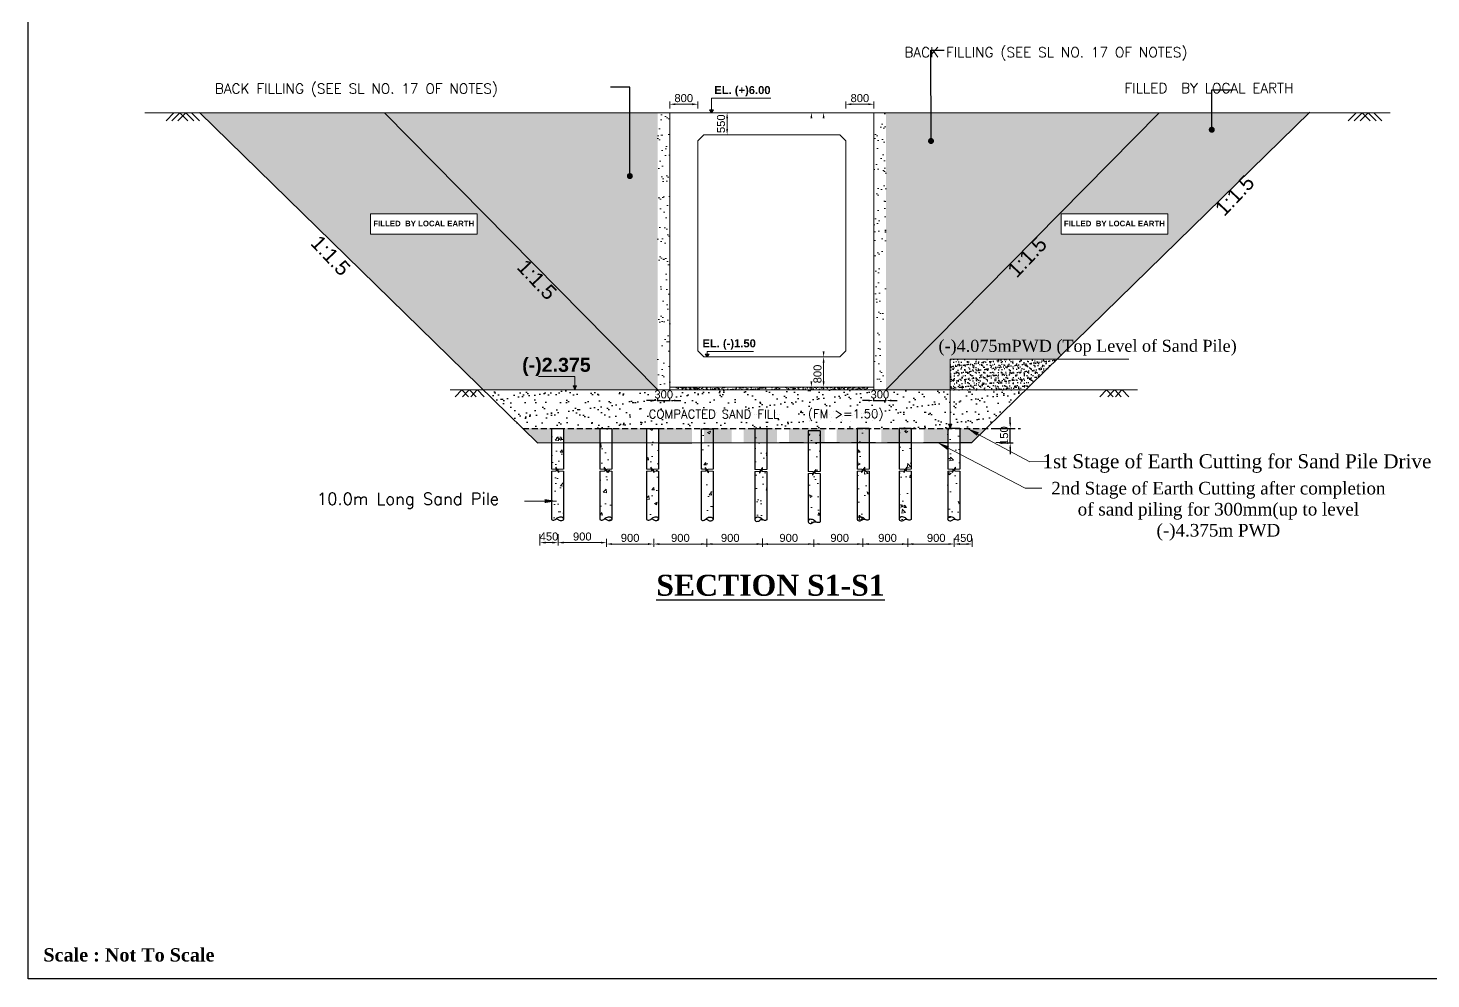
# Model space of a CAD drawing. Extents: x -426260 to 2055400, y -4304674 to -305611.
# Drawn here: x 921870 to 956921, y -1931302 to -1907556 of the extents above; entities that cross this region are included whole.
import ezdxf

# ---------------------------------------------------------------- set-up
doc = ezdxf.new("R2010")
doc.units = 0
doc.header["$LTSCALE"] = 300
doc.header["$MEASUREMENT"] = 0
doc.header["$PDMODE"] = 3
doc.linetypes.add('DASHED', pattern=[0.75, 0.5, -0.25])
doc.layers.get('0').update_dxf_attribs({"linetype": 'CONTINUOUS'})
doc.layers.get('DEFPOINTS').update_dxf_attribs({"linetype": 'CONTINUOUS'})
doc.layers.add('Dim', color=7, linetype='CONTINUOUS', lineweight=9)
doc.layers.add('HATCH', color=252, linetype='CONTINUOUS', lineweight=5)
for name, color, linetype in [('LINE', 7, 'CONTINUOUS'), ('P1', 7, 'CONTINUOUS'), ('TEXT', 10, 'CONTINUOUS'), ('TXT', 7, 'CONTINUOUS')]:
    doc.layers.add(name, color=color, linetype=linetype)
doc.styles.add('Arial', font='arial.ttf')
doc.styles.add('BIG', font='ROMANT.SHX')
doc.styles.add('dimText', font='ARIALN.TTF')
doc.dimstyles.new('dim_230', dxfattribs={"dimtxt": 460, "dimasz": 460, "dimexe": 230, "dimexo": 100, "dimgap": 100, "dimtad": 1, "dimdec": 0, "dimzin": 0, "dimdsep": 46, "dimtxsty": 'dimText', "dimcen": 0.09, "dimclrd": 256, "dimclre": 256, "dimclrt": 7, "dimadec": 0, "dimazin": 0, "dimtfac": 1, "dimtdec": 0, "dimtofl": 0, "dimtmove": 0, "dimatfit": 3, "dimfxl": 1, "dimtolj": 1, "dimtzin": 0, "dimlwd": -1, "dimlwe": -1, "dimarcsym": 0})
doc.dimstyles.new('dim_70', dxfattribs={"dimtxt": 140, "dimasz": 140, "dimexe": 70, "dimexo": 40, "dimgap": 50, "dimtad": 1, "dimdec": 0, "dimzin": 0, "dimdsep": 46, "dimtxsty": 'Arial', "dimcen": 0.09, "dimclrd": 5, "dimclre": 5, "dimclrt": 7, "dimadec": 0, "dimazin": 0, "dimtfac": 1, "dimtdec": 0, "dimtmove": 0, "dimatfit": 3, "dimfxl": 1, "dimtolj": 1, "dimtzin": 0, "dimarcsym": 0})
pattern_1 = [(37.5, (-36709.93, -418593.5), (-12.59867, 385.364754), [0, -304, 0, -340, 0, -325]), (7.5, (-36709.93, -418593.5), (353.95534, 564.42921), [0, -164, 0, -274, 0, -105]), (327.5, (-36955.93, -418593.5), (622.82837, 1.13181), [0, -100, 0, -360, 0, -470]), (317.5, (-36955.93, -418593.5), (601.22532, 175.53511), [0, -50, 0, -236, 0, -270])]
pattern_2 = [(37.5, (-2095273.2, -1305979.43), (-12.598672, 385.364754), [0, -304, 0, -340, 0, -325]), (7.5, (-2095273.2, -1305979.43), (353.95534, 564.42921), [0, -164, 0, -274, 0, -105]), (327.5, (-2095519.2, -1305979.43), (622.828372, 1.13181), [0, -100, 0, -360, 0, -470]), (317.5, (-2095519.2, -1305979.43), (601.22532, 175.53511), [0, -50, 0, -236, 0, -270])]

# ---------------------------------------------------------------- blocks, each defined once
blk = doc.blocks.new('RT')
at = {"layer": 'Dim', "ltscale": 50}
h = blk.add_hatch(dxfattribs=at)
h.set_pattern_fill('AR-CONC', color=8, scale=100, style=0)
h.set_pattern_definition([(50, (-3013919.5, 641592.65), (717.26018, -62.75213), [75, -825]), (355, (-3013919.5, 641592.65), (-138.75133, 752.19213), [60, -660]), (100.4514, (-3013859.75, 641587.4), (578.50938, 689.43954), [63.74019, -701.14211]), (46.1842, (-3013919.5, 641792.65), (1067.24105, -165.51901), [112.5, -1237.5]), (96.6356, (-3013830.6, 641778.9), (934.6627, 974.11787), [95.6103, -1051.713]), (351.1842, (-3013919.5, 641792.7), (934.66195, 974.1186), [90, -990]), (21, (-3013819.5, 641742.65), (596.90705, -402.61889), [75, -825]), (326, (-3013819.5, 641742.65), (243.31533, 725.15005), [60, -660]), (71.4514, (-3013769.8, 641709.1), (840.22263, 322.5305), [63.74019, -701.14211]), (37.5, (-3013919.52, 641592.65), (12.159855, 332.893854), [0, -652, 0, -670, 0, -662.5]), (7.5, (-3013919.52, 641592.65), (263.069537, 394.41171), [0, -382, 0, -637, 0, -252.5]), (327.5, (-3014142.52, 641592.65), (533.822436, -22.554872), [0, -250, 0, -780, 0, -1035]), (317.5, (-3014242.52, 641592.65), (583.18617, 100.10498), [0, -325, 0, -518, 0, -735])])
h.paths.add_polyline_path([(150, -2269), (138, -2291), (119, -2305), (97, -2311), (74, -2310), (52, -2302), (33, -2290), (15, -2276), (-6, -2267), (-29, -2266), (-52, -2273), (-64, -2281), (-86, -2289), (-109, -2290), (-130, -2283), (-150, -2271), (-150, 0), (150, 0)])
for points in [[(-150, -1014), (-44, -1014), (-44, -966), (22, -1055), (22, -1014), (150, -1014)], [(-150, -1063), (-29, -1063), (-29, -1015), (38, -1103), (38, -1063), (150, -1063)]]:
    blk.add_lwpolyline(points, dxfattribs=at)
at = {"layer": 'P1', "ltscale": 50}
for points in [[(-150, 0), (-150, -1014)], [(-150, 0), (150, 0)], [(150, 0), (150, -1014)], [(-150, -1063), (-150, -2271)], [(150, -1063), (150, -2253)]]:
    blk.add_lwpolyline(points, dxfattribs=at)
blk.add_spline([(-150, -2271), (-115, -2289), (-72, -2284), (-23, -2252), (15, -2223), (67, -2207), (106, -2210), (132, -2224), (144, -2239), (150, -2253), (150, -2266), (123, -2303), (73, -2309), (38, -2293), (10, -2273), (-18, -2265), (-51, -2273)], degree=3, dxfattribs=at)
blk = doc.blocks.new('PILE.5')
at = {"layer": 'HATCH', "color": 5}
blk.add_blockref('RT', (0, 0), dxfattribs=at)
blk = doc.blocks.new('*D1460')
at = {"layer": 'DEFPOINTS', "color": 0, "ltscale": 50, "transparency": 16777216}
for p in [(946038, -1917554), (946409, -1917554), (946100, -1917913)]:
    blk.add_point(p, dxfattribs=at)
at = {"layer": 'HATCH', "color": 5, "lineweight": -2, "ltscale": 50, "transparency": 16777216}
for p, q in [((946409, -1917414), (946409, -1917274)), ((946078, -1917554), (946479, -1917554)), ((946409, -1917913), (946409, -1917554)), ((946140, -1917913), (946479, -1917913)), ((946409, -1918053), (946409, -1918193))]:
    blk.add_line(p, q, dxfattribs=at)
at = {"layer": 'HATCH', "color": 5, "ltscale": 50, "transparency": 16777216}
for points in [[(946386, -1917414), (946432, -1917414), (946409, -1917554)], [(946386, -1918053), (946432, -1918053), (946409, -1917913)]]:
    blk.add_solid(points, dxfattribs=at)
at = {"layer": 'HATCH', "color": 7, "ltscale": 50, "transparency": 16777216, "insert": (946257, -1917734), "char_height": 200, "attachment_point": 5, "rotation": 90, "style": 'Arial'}
blk.add_mtext('\\A1;150', dxfattribs=at)
blk = doc.blocks.new('*D1461')
at = {"layer": 'DEFPOINTS', "color": 0, "ltscale": 50, "transparency": 16777216}
for p in [(937602, -1916909), (937902, -1916857), (937902, -1916909)]:
    blk.add_point(p, dxfattribs=at)
at = {"layer": 'HATCH', "color": 5, "lineweight": -2, "ltscale": 50, "transparency": 16777216}
for p, q in [((937462, -1916857), (937322, -1916857)), ((937602, -1916869), (937602, -1916787)), ((937602, -1916857), (937902, -1916857)), ((937902, -1916869), (937902, -1916787)), ((938042, -1916857), (938182, -1916857))]:
    blk.add_line(p, q, dxfattribs=at)
at = {"layer": 'HATCH', "color": 5, "ltscale": 50, "transparency": 16777216}
for points in [[(937462, -1916834), (937462, -1916880), (937602, -1916857)], [(938042, -1916834), (938042, -1916880), (937902, -1916857)]]:
    blk.add_solid(points, dxfattribs=at)
at = {"layer": 'HATCH', "color": 7, "ltscale": 50, "transparency": 16777216, "insert": (937752, -1916705), "char_height": 200, "attachment_point": 5, "style": 'Arial'}
blk.add_mtext('\\A1;300', dxfattribs=at)
blk = doc.blocks.new('*D1462')
at = {"layer": 'DEFPOINTS', "color": 0, "ltscale": 50, "transparency": 16777216}
for p in [(943002, -1916909), (943302, -1916857), (943302, -1916909)]:
    blk.add_point(p, dxfattribs=at)
at = {"layer": 'HATCH', "color": 5, "lineweight": -2, "ltscale": 50, "transparency": 16777216}
for p, q in [((942862, -1916857), (942722, -1916857)), ((943002, -1916869), (943002, -1916787)), ((943002, -1916857), (943302, -1916857)), ((943302, -1916869), (943302, -1916787)), ((943442, -1916857), (943582, -1916857))]:
    blk.add_line(p, q, dxfattribs=at)
at = {"layer": 'HATCH', "color": 5, "ltscale": 50, "transparency": 16777216}
for points in [[(942862, -1916834), (942862, -1916880), (943002, -1916857)], [(943442, -1916834), (943442, -1916880), (943302, -1916857)]]:
    blk.add_solid(points, dxfattribs=at)
at = {"layer": 'HATCH', "color": 7, "ltscale": 50, "transparency": 16777216, "insert": (943152, -1916705), "char_height": 200, "attachment_point": 5, "style": 'Arial'}
blk.add_mtext('\\A1;300', dxfattribs=at)

msp = doc.modelspace()

# ---------------------------------------------------------------- hatches: boundary and pattern name
at = {"layer": 'Dim', "ltscale": 500}
h = msp.add_hatch(color=15, dxfattribs=at)
h.dxf.hatch_style = 1
h.paths.add_polyline_path([(938946.4, -1909595.8), (938896.7, -1909595.8), (938946.4, -1909669.7)])
h.paths.add_polyline_path([(938996.1, -1909595.8), (938946.4, -1909595.8), (938946.4, -1909669.7)])
h = msp.add_hatch(color=15, dxfattribs=at)
h.dxf.hatch_style = 1
h.paths.add_polyline_path([(938838.1, -1915695.8), (938788.4, -1915695.8), (938838.1, -1915769.7)])
h.paths.add_polyline_path([(938887.8, -1915695.8), (938838.1, -1915695.8), (938838.1, -1915769.7)])
h = msp.add_hatch(color=8, dxfattribs=at)
h.dxf.hatch_style = 1
h.paths.add_polyline_path([(935489.2, -1916490.5), (935532.6, -1916490.5), (935576, -1916490.5), (935532.6, -1916594.2)])
h = msp.add_hatch(color=8, dxfattribs=at)
h.dxf.hatch_style = 1
h.paths.add_polyline_path([(944950.6, -1917450.6), (944907.1, -1917450.6), (944863.7, -1917450.6), (944907.1, -1917554.2)])
at = {"layer": 'HATCH', "ltscale": 50}
h = msp.add_hatch(dxfattribs=at)
h.set_pattern_fill('AR-SAND', color=4, scale=200, style=0)
h.set_pattern_definition(pattern_2)
h.paths.add_polyline_path([(937601.9, -1909469.7), (937601.9, -1916594.2), (937901.9, -1916594.2), (937901.9, -1909469.7)])
h.paths.add_polyline_path([(943302.1, -1909669.7), (943002.1, -1909669.7), (943002.1, -1909969.7), (943002.1, -1915769.7), (943002.1, -1916519.7), (943002.1, -1916594.2), (943302.1, -1916594.2)])
at = {"layer": 'LINE', "ltscale": 50}
h = msp.add_hatch(dxfattribs=at)
h.set_pattern_fill('AR-SAND', color=8, scale=70, style=0)
h.set_pattern_definition([(37.5, (-35384.86, -425214.16), (-4.409535, 134.877664), [0, -106.4, 0, -119, 0, -113.75]), (7.5, (-35384.86, -425214.16), (123.88437, 197.550225), [0, -57.4, 0, -95.9, 0, -36.75]), (327.5, (-35470.96, -425214.16), (217.98993, 0.396134), [0, -35, 0, -126, 0, -164.5]), (317.5, (-35470.96, -425214.16), (210.428862, 61.43729), [0, -17.5, 0, -82.6, 0, -94.5])])
h.paths.add_polyline_path([(933251.3, -1916594.2), (935532.6, -1916594.2), (935489.2, -1916490.5), (935532.6, -1916490.5), (935576, -1916490.5), (935532.6, -1916594.2), (937601.9, -1916594.2), (930777.4, -1909669.7), (926158.9, -1909669.7)])
h.paths.add_polyline_path([(930428.5, -1912701.8), (930428.5, -1912196.4), (933089.9, -1912196.4), (933089.9, -1912701.8)], flags=16)
h.paths.add_polyline_path([(933927.5, -1913542), (934545.9, -1914197.7), (934950, -1913816.6), (934331.6, -1913160.9)], flags=24)
h.paths.add_polyline_path([(934148, -1915888.9), (935994.7, -1915888.9), (935994.7, -1916522.7), (934148, -1916522.7)], flags=24)
h = msp.add_hatch(dxfattribs=at)
h.set_pattern_fill('AR-SAND', color=4, scale=200, style=0)
h.set_pattern_definition(pattern_2)
h.paths.add_polyline_path([(950126.6, -1909669.7), (943302.1, -1909669.7), (943302.1, -1916594.2)])
h.paths.add_polyline_path([(937601.9, -1909669.7), (930777.4, -1909669.7), (937601.9, -1916594.2)])
h = msp.add_hatch(dxfattribs=at)
h.set_pattern_fill('AR-SAND', color=8, scale=70, style=0)
h.set_pattern_definition([(37.5, (-35384.86, -425214.16), (-4.409535, 134.877664), [0, -106.4, 0, -119, 0, -113.75]), (7.5, (-35384.86, -425214.16), (123.88437, 197.550225), [0, -57.4, 0, -95.9, 0, -36.75]), (327.5, (-35470.96, -425214.16), (217.98993, 0.396134), [0, -35, 0, -126, 0, -164.5]), (317.5, (-35470.96, -425214.16), (210.428862, 61.43729), [0, -17.5, 0, -82.6, 0, -94.5])])
h.paths.add_polyline_path([(943302.1, -1916594.2), (944907.1, -1916594.2), (944907.1, -1915826.8), (947576.9, -1915826.8), (953883.3, -1909669.7), (950126.6, -1909669.7)])
h.paths.add_polyline_path([(950346, -1912196.4), (950346, -1912701.8), (947684.6, -1912701.8), (947684.6, -1912196.4)], flags=16)
h.paths.add_polyline_path([(946575.4, -1913946.1), (947193.9, -1913290.4), (946789.8, -1912909.3), (946171.4, -1913565)], flags=24)
h.paths.add_polyline_path([(947897.7, -1912319.4), (950459, -1912319.4), (950459, -1912534.1), (947897.7, -1912534.1)], flags=24)
h.paths.add_polyline_path([(944755.1, -1915521.9), (951930.2, -1915521.9), (951930.2, -1916074.2), (944755.1, -1916074.2)], flags=24)
h = msp.add_hatch(dxfattribs=at)
h.set_pattern_fill('AR-SAND', color=8, scale=70, style=0)
h.set_pattern_definition([(37.5, (-35384.86, -421156.2), (-4.409535, 134.877664), [0, -106.4, 0, -119, 0, -113.75]), (7.5, (-35384.86, -421156.2), (123.88437, 197.550225), [0, -57.4, 0, -95.9, 0, -36.75]), (327.5, (-35470.96, -421156.2), (217.98993, 0.396134), [0, -35, 0, -126, 0, -164.5]), (317.5, (-35470.96, -421156.2), (210.428862, 61.43729), [0, -17.5, 0, -82.6, 0, -94.5])])
h.paths.add_polyline_path([(946681.7, -1916594.2), (946790.9, -1916594.2), (947576.9, -1915826.8), (944907.1, -1915826.8), (944907.1, -1916594.2)])
h = msp.add_hatch(dxfattribs=at)
h.set_pattern_fill('AR-SAND', color=4, scale=200, style=0)
h.set_pattern_definition(pattern_1)
h.paths.add_polyline_path([(944907.1, -1917554.2), (944863.7, -1917450.6), (944907.1, -1917450.6), (944907.1, -1916594.2), (933251.3, -1916594.2), (934234.5, -1917554.1)])
h.paths.add_polyline_path([(937481.4, -1916552.5), (938022.4, -1916552.5), (938022.4, -1916856.9), (937481.4, -1916856.9)], flags=9)
h.paths.add_polyline_path([(942881.5, -1916552.5), (943422.6, -1916552.5), (943422.6, -1916856.9), (942881.5, -1916856.9)], flags=9)
h.paths.add_polyline_path([(941370.5, -1917446.6), (943661.7, -1917446.6), (943661.7, -1916957.8), (941370.5, -1916957.8)], flags=24)
h.paths.add_polyline_path([(937354.2, -1917355.5), (941401.9, -1917355.5), (941401.9, -1917034.8), (937354.2, -1917034.8)], flags=24)
at = {"layer": 'LINE', "lineweight": 15}
h = msp.add_hatch(dxfattribs=at)
h.set_pattern_fill('AR-CONC', color=1, scale=20, style=0)
h.set_pattern_definition([(50, (661386.55, -1951455.93), (143.452037, -12.550427), [15, -165]), (355, (661386.55, -1951455.93), (-27.75027, 150.43843), [12, -132]), (100.451444, (661398.51, -1951456.97), (115.70177, 137.888), [12.74804, -140.22842]), (46.1842, (661386.55, -1951415.93), (213.44827, -33.10386), [22.5, -247.5]), (96.635635, (661404.34, -1951418.69), (186.93239, 194.82372), [19.12207, -210.34275]), (351.18416, (661386.55, -1951415.93), (186.93239, 194.82372), [18, -198]), (21, (661406.55, -1951425.93), (119.38141, -80.52378), [15, -165]), (326, (661406.55, -1951425.93), (48.66307, 145.03001), [12, -132]), (71.451445, (661416.5, -1951432.64), (168.044475, 64.50623), [12.74804, -140.22842]), (37.5, (661386.555, -1951455.93), (2.431971, 66.578771), [0, -130.4, 0, -134, 0, -132.5]), (7.5, (661386.555, -1951455.93), (52.613907, 78.882342), [0, -76.4, 0, -127.4, 0, -50.5]), (327.5, (661341.955, -1951455.93), (106.764487, -4.510974), [0, -50, 0, -156, 0, -207]), (317.5, (661321.95, -1951455.93), (116.637234, 20.020996), [0, -65, 0, -103.6, 0, -147])])
h.paths.add_polyline_path([(938051.9, -1916519.7), (938051.9, -1916594.2), (939351.3, -1916594.2), (939351.6, -1916594.2), (940652, -1916594.2), (940652, -1916519.7)])
h = msp.add_hatch(dxfattribs=at)
h.set_pattern_fill('AR-CONC', color=1, scale=20, style=0)
h.set_pattern_definition([(50, (660633, -1951455.93), (143.452037, -12.550427), [15, -165]), (355, (660633, -1951455.93), (-27.75027, 150.43843), [12, -132]), (100.451444, (660644.96, -1951456.97), (115.70177, 137.888), [12.74804, -140.22842]), (46.1842, (660633, -1951415.93), (213.44827, -33.10386), [22.5, -247.5]), (96.635635, (660650.8, -1951418.69), (186.93239, 194.82372), [19.12207, -210.34275]), (351.18416, (660633, -1951415.93), (186.93239, 194.82372), [18, -198]), (21, (660653, -1951425.93), (119.38141, -80.52378), [15, -165]), (326, (660653, -1951425.93), (48.66307, 145.03001), [12, -132]), (71.451445, (660662.95, -1951432.64), (168.044475, 64.50623), [12.74804, -140.22842]), (37.5, (660633.003, -1951455.93), (2.431971, 66.578771), [0, -130.4, 0, -134, 0, -132.5]), (7.5, (660633, -1951455.93), (52.613907, 78.882342), [0, -76.4, 0, -127.4, 0, -50.5]), (327.5, (660588.403, -1951455.93), (106.764487, -4.510974), [0, -50, 0, -156, 0, -207]), (317.5, (660568.4, -1951455.93), (116.637234, 20.020996), [0, -65, 0, -103.6, 0, -147])])
h.paths.add_polyline_path([(940802, -1916519.7), (940802, -1916594.2), (942852.1, -1916594.2), (942852.1, -1916519.7)])
at = {"layer": 'LINE', "ltscale": 50}
h = msp.add_hatch(dxfattribs=at)
h.set_pattern_fill('AR-SAND', color=4, scale=200, style=0)
h.set_pattern_definition(pattern_1)
h.paths.add_polyline_path([(945807.6, -1917554.2), (946790.9, -1916594.2), (944907.1, -1916594.2), (944907.1, -1917450.6), (944950.6, -1917450.6), (944907.1, -1917554.2)])
at = {"layer": 'LINE'}
h = msp.add_hatch(dxfattribs=at)
h.set_pattern_fill('AR-SAND', color=256, scale=70, style=0)
h.set_pattern_definition([(37.5, (-1641184.23, -15676.4), (-4.409535, 134.877664), [0, -106.4, 0, -119, 0, -113.75]), (7.5, (-1641184.23, -15676.4), (123.884369, 197.550225), [0, -57.4, 0, -95.9, 0, -36.75]), (327.5, (-1641270.33, -15676.4), (217.9899303, 0.3961337), [0, -35, 0, -126, 0, -164.5]), (317.5, (-1641270.33, -15676.4), (210.428862, 61.43729), [0, -17.5, 0, -82.6, 0, -94.5])])
h.paths.add_polyline_path([(934946.2, -1917554.1), (934234.5, -1917554.1), (934602, -1917912.9), (934946.2, -1917912.7)])
h.paths.add_polyline_path([(936155.6, -1917554.2), (935246.2, -1917554.1), (935246.2, -1917907), (936035.4, -1917912.1), (936155.6, -1917912)])
h.paths.add_polyline_path([(937324, -1917554.2), (936455.6, -1917554.2), (936455.6, -1917911.9), (937324, -1917911.4)])
h.paths.add_polyline_path([(938456.7, -1917554.2), (937624, -1917554.2), (937624, -1917911.3), (938456.7, -1917910.8)])
h.paths.add_polyline_path([(939446.2, -1917554.2), (938756.7, -1917554.2), (938756.7, -1917910.6), (939446.2, -1917910.3)])
h.paths.add_polyline_path([(940584, -1917554.2), (939746.2, -1917554.2), (939746.2, -1917910.1), (940584, -1917909.7)])
h.paths.add_polyline_path([(941770.3, -1917554.2), (940884, -1917554.2), (940884, -1917909.5), (941770.3, -1917909)])
h.paths.add_polyline_path([(942885.1, -1917554.2), (942070.3, -1917554.2), (942070.3, -1917908.9), (942885.1, -1917908.4)])
h.paths.add_polyline_path([(943946.2, -1917554.2), (943185.1, -1917554.2), (943185.1, -1917908.3), (943946.2, -1917907.9)])
h.paths.add_polyline_path([(944846.2, -1917554.2), (944246.2, -1917554.2), (944246.2, -1917907), (944846.2, -1917907)])
h.paths.add_polyline_path([(945807.6, -1917554.2), (945146.2, -1917554.2), (945146.2, -1917907), (945446.2, -1917907)])

# ---------------------------------------------------------------- linework, layer by layer
at = {"color": 7, "lineweight": 15}
for p, q in [((937901.9, -1916594.2), (937901.9, -1909669.7)), ((938601.9, -1910369.7), (938751.9, -1910219.7)), ((938751.9, -1910219.7), (940952, -1910219.7)), ((942152.1, -1910219.7), (940952, -1910219.7)), ((942302.1, -1910369.7), (942152.1, -1910219.7)), ((938601.9, -1915619.7), (938601.9, -1910369.7)), ((942302.1, -1915619.7), (942302.1, -1910369.7)), ((938751.9, -1915769.7), (938601.9, -1915619.7)), ((940952, -1915769.7), (938751.9, -1915769.7)), ((940952, -1915769.7), (942152.1, -1915769.7)), ((942152.1, -1915769.7), (942302.1, -1915619.7)), ((943002.1, -1916519.7), (943002.1, -1916594.2)), ((940802, -1916594.2), (937901.9, -1916594.2)), ((939652, -1916594.2), (938551.9, -1916594.2)), ((939652, -1916594.2), (942302.1, -1916594.2)), ((940802, -1916594.2), (943002.1, -1916594.2))]:
    msp.add_line(p, q, dxfattribs=at)
for points in [[(937901.9, -1910169.7), (937901.9, -1909669.7), (940452, -1909669.7)], [(943002.1, -1910169.7), (943002.1, -1909669.7), (940452, -1909669.7)], [(937901.9, -1915769.7), (937901.9, -1910169.7)], [(943002.1, -1915769.7), (943002.1, -1910169.7)], [(940452, -1916519.7), (937901.9, -1916519.7), (937901.9, -1915769.7)], [(940452, -1916519.7), (943002.1, -1916519.7), (943002.1, -1915769.7)]]:
    msp.add_lwpolyline(points, dxfattribs=at)
at = {"layer": 'Dim', "ltscale": 500}
for p, q in [((944907.1, -1915826.8), (949373.9, -1915826.8)), ((935532.6, -1916256.3), (934619.8, -1916256.3))]:
    msp.add_line(p, q, dxfattribs=at)
for points in [[(938946.4, -1909595.8), (938946.4, -1909308.8), (940423.8, -1909308.8)], [(938838.1, -1915695.8), (938838.1, -1915628.7), (939994.8, -1915628.7)], [(944907.1, -1917554.2), (944907.1, -1915826.8)], [(935532.6, -1916594.2), (935489.2, -1916490.5), (935532.6, -1916490.5)], [(935532.6, -1916256.3), (935532.6, -1916560.3)], [(935532.6, -1916594.2), (935576, -1916490.5), (935532.6, -1916490.5)], [(944907.1, -1917554.2), (944863.7, -1917450.6), (944907.1, -1917450.6)], [(944907.1, -1917554.2), (944950.6, -1917450.6), (944907.1, -1917450.6)]]:
    msp.add_lwpolyline(points, dxfattribs=at)
at = {"layer": 'Dim', "ltscale": 50}
for points in [[(926152.9, -1909663.8), (934602, -1917912.9)], [(930777.4, -1909669.7), (937601.9, -1916594.2)], [(950126.6, -1909669.7), (943302.1, -1916594.2)], [(953895.3, -1909658), (945446.2, -1917907)], [(932419.5, -1916594.2), (946681.7, -1916594.2)], [(949585.8, -1916594.2), (934329.2, -1916594.2)], [(934602, -1917912.9), (934946.2, -1917912.9)], [(935246.2, -1917907), (936155.6, -1917912.9)], [(936455.6, -1917912.9), (937324, -1917912.9)], [(937624, -1917918.7), (938456.7, -1917918.7)], [(938846.2, -1917912.9), (939446.2, -1917912.9)], [(939746.2, -1917912.9), (940346.2, -1917912.9)], [(940646.2, -1917907), (941246.2, -1917907)], [(941546.2, -1917907), (942146.2, -1917907)], [(942446.2, -1917907), (943046.2, -1917907)], [(943346.2, -1917907), (943946.2, -1917907)], [(944246.2, -1917907), (944846.2, -1917907)], [(945146.2, -1917907), (945446.2, -1917907)], [(946046.2, -1917907), (946302, -1917907)]]:
    msp.add_lwpolyline(points, dxfattribs=at)
at = {"layer": 'Dim', "ltscale": 500}
for points in [[(938946.4, -1909669.7), (938996.1, -1909595.8), (938896.7, -1909595.8)], [(938838.1, -1915769.7), (938887.8, -1915695.8), (938788.4, -1915695.8)]]:
    msp.add_lwpolyline(points, close=True, dxfattribs=at)
at = {"layer": 'HATCH', "color": 5, "ltscale": 50}
for p, q in [((937901.9, -1909568.1), (937901.9, -1909388.1)), ((938461.9, -1909458.1), (938041.9, -1909458.1)), ((938601.9, -1909568.1), (938601.9, -1909388.1)), ((942302.1, -1909568.1), (942302.1, -1909388.1)), ((942442.1, -1909458.1), (942862.1, -1909458.1)), ((943002.1, -1909568.1), (943002.1, -1909388.1)), ((939314.8, -1909669.7), (939265.8, -1909669.7)), ((939335.8, -1909809.7), (939335.8, -1910079.7)), ((941684.6, -1909669.7), (941371.6, -1909669.7)), ((941902.9, -1909669.7), (941676.6, -1909669.7)), ((939295.8, -1910219.7), (939265.8, -1910219.7)), ((941750.6, -1915769.7), (941676.6, -1915769.7)), ((941902.9, -1915769.7), (941676.6, -1915769.7)), ((941746.6, -1916379.7), (941746.6, -1915909.7)), ((941584.6, -1916519.7), (941371.6, -1916519.7)), ((941902.9, -1916519.7), (941676.6, -1916519.7)), ((934660.5, -1920193.7), (934660.5, -1920476)), ((934970.5, -1920406), (934800.5, -1920406)), ((935110.5, -1920193.7), (935110.5, -1920476)), ((935110.5, -1920206.3), (935110.5, -1920476)), ((936183.2, -1920406), (935250.5, -1920406)), ((936323.2, -1920311.2), (936323.2, -1920476)), ((936323.2, -1920311.2), (936323.2, -1920511.1)), ((936463.2, -1920441.1), (937361.6, -1920441.1)), ((937501.6, -1920311.2), (937501.6, -1920511.1)), ((937501.6, -1920311.2), (937501.6, -1920511.1)), ((937641.6, -1920441.1), (938829.9, -1920441.1)), ((938829.9, -1920311.2), (938829.9, -1920511.1)), ((938829.9, -1920311.2), (938829.9, -1920511.1)), ((938829.9, -1920441.1), (940362.6, -1920441.1)), ((940214.2, -1920441.1), (941765.9, -1920441.1)), ((940216.9, -1920304.2), (940216.9, -1920511.1)), ((940216.9, -1920311.2), (940216.9, -1920511.1)), ((941442.3, -1920441.1), (942358.7, -1920441.1)), ((941503.5, -1920328.9), (941503.5, -1920511.1)), ((941503.5, -1920328.9), (941503.5, -1920511.1)), ((942104.2, -1920441.1), (942940.2, -1920441.1)), ((942729.4, -1920304.2), (942729.4, -1920511.1)), ((942729.4, -1920311.2), (942729.4, -1920511.1)), ((942729.4, -1920441.1), (943970.5, -1920441.1)), ((943847.5, -1920304.2), (943847.5, -1920511.1)), ((943847.5, -1920311.2), (943847.5, -1920511.1)), ((943847.5, -1920441.1), (944870.5, -1920441.1)), ((945010.5, -1920304.2), (945010.5, -1920511.1)), ((945010.5, -1920311.2), (945010.5, -1920511.1)), ((945150.5, -1920441.1), (945320.5, -1920441.1)), ((945460.5, -1920304.2), (945460.5, -1920511.1))]:
    msp.add_line(p, q, dxfattribs=at)
at = {"layer": 'HATCH', "color": 8, "ltscale": 50}
msp.add_line((937901.9, -1916444.2), (937901.9, -1909669.7), dxfattribs=at)
at = {"layer": 'HATCH', "color": 3, "ltscale": 50}
for points in [[(955897.8, -1909669.7), (924785.8, -1909669.7)], [(932541.4, -1916761), (932706.4, -1916594.2)], [(932876.5, -1916761), (932711.5, -1916594.2)], [(932727.4, -1916761), (932892.4, -1916594.2)], [(933062.5, -1916761), (932897.5, -1916594.2)], [(932928.4, -1916761), (933093.4, -1916594.2)], [(933263.5, -1916761), (933098.5, -1916594.2)], [(948648.3, -1916761), (948813.3, -1916594.2)], [(948983.4, -1916761), (948818.4, -1916594.2)], [(948849.3, -1916761), (949014.3, -1916594.2)], [(949184.4, -1916761), (949019.4, -1916594.2)], [(949035.3, -1916761), (949200.3, -1916594.2)], [(949370.4, -1916761), (949205.4, -1916594.2)]]:
    msp.add_lwpolyline(points, dxfattribs=at)
at = {"layer": 'HATCH', "color": 5, "lineweight": 15}
for points in [[(925515.9, -1909669.7), (925316.2, -1909869.4)], [(925663, -1909669.7), (925463.2, -1909869.4)], [(925810, -1909669.7), (925610.3, -1909869.4)], [(925663, -1909669.7), (925862.7, -1909869.4)], [(925810, -1909669.7), (926009.7, -1909869.4)], [(925957.1, -1909669.7), (926156.8, -1909869.4)], [(955054.7, -1909669.7), (954855, -1909869.4)], [(955201.8, -1909669.7), (955002.1, -1909869.4)], [(955348.8, -1909669.7), (955149.1, -1909869.4)], [(955201.8, -1909669.7), (955401.5, -1909869.4)], [(955348.8, -1909669.7), (955548.6, -1909869.4)], [(955495.9, -1909669.7), (955695.6, -1909869.4)]]:
    msp.add_lwpolyline(points, dxfattribs=at)
at = {"layer": 'HATCH', "color": 8, "ltscale": 50}
for points in [[(930428.5, -1912196.4), (933089.9, -1912196.4), (933089.9, -1912701.8), (930428.5, -1912701.8)], [(950346, -1912196.4), (947684.6, -1912196.4), (947684.6, -1912701.8), (950346, -1912701.8)]]:
    msp.add_lwpolyline(points, close=True, dxfattribs=at)
at = {"layer": 'HATCH', "color": 5, "ltscale": 50}
msp.add_lwpolyline([(936804.1, -1916594.2), (938041.9, -1916594.2)], dxfattribs=at)
for points in [[(938041.9, -1909434.7), (938041.9, -1909481.4), (937901.9, -1909458.1)], [(938461.9, -1909434.7), (938461.9, -1909481.4), (938601.9, -1909458.1)], [(942442.1, -1909434.7), (942442.1, -1909481.4), (942302.1, -1909458.1)], [(942862.1, -1909434.7), (942862.1, -1909481.4), (943002.1, -1909458.1)], [(939312.5, -1909809.7), (939359.1, -1909809.7), (939335.8, -1909669.7)], [(941418.3, -1909809.7), (941464.9, -1909809.7), (941441.6, -1909669.7)], [(941723.2, -1909809.7), (941769.9, -1909809.7), (941746.6, -1909669.7)], [(939312.5, -1910079.7), (939359.1, -1910079.7), (939335.8, -1910219.7)], [(941723.2, -1915629.7), (941769.9, -1915629.7), (941746.6, -1915769.7)], [(941723.2, -1915909.7), (941769.9, -1915909.7), (941746.6, -1915769.7)], [(941418.3, -1916379.7), (941464.9, -1916379.7), (941441.6, -1916519.7)], [(941723.2, -1916379.7), (941769.9, -1916379.7), (941746.6, -1916519.7)], [(934800.5, -1920382.6), (934800.5, -1920429.3), (934660.5, -1920406)], [(934970.5, -1920382.6), (934970.5, -1920429.3), (935110.5, -1920406)], [(935250.5, -1920382.6), (935250.5, -1920429.3), (935110.5, -1920406)], [(936183.2, -1920382.6), (936183.2, -1920429.3), (936323.2, -1920406)], [(936463.2, -1920417.7), (936463.2, -1920464.4), (936323.2, -1920441.1)], [(937361.6, -1920417.7), (937361.6, -1920464.4), (937501.6, -1920441.1)], [(937641.6, -1920417.7), (937641.6, -1920464.4), (937501.6, -1920441.1)], [(938689.9, -1920417.7), (938689.9, -1920464.4), (938829.9, -1920441.1)], [(938969.9, -1920417.7), (938969.9, -1920464.4), (938829.9, -1920441.1)], [(940076.9, -1920417.7), (940076.9, -1920464.4), (940216.9, -1920441.1)], [(940356.9, -1920417.7), (940356.9, -1920464.4), (940216.9, -1920441.1)], [(941363.5, -1920417.7), (941363.5, -1920464.4), (941503.5, -1920441.1)], [(941643.5, -1920417.7), (941643.5, -1920464.4), (941503.5, -1920441.1)], [(942589.4, -1920417.7), (942589.4, -1920464.4), (942729.4, -1920441.1)], [(942869.4, -1920417.7), (942869.4, -1920464.4), (942729.4, -1920441.1)], [(943707.5, -1920417.7), (943707.5, -1920464.4), (943847.5, -1920441.1)], [(943987.5, -1920417.7), (943987.5, -1920464.4), (943847.5, -1920441.1)], [(944870.5, -1920417.7), (944870.5, -1920464.4), (945010.5, -1920441.1)], [(945150.5, -1920417.7), (945150.5, -1920464.4), (945010.5, -1920441.1)], [(945320.5, -1920417.7), (945320.5, -1920464.4), (945460.5, -1920441.1)]]:
    msp.add_solid(points, dxfattribs=at)
at = {"layer": 'LINE', "lineweight": 15}
for p, q in [((939351.6, -1916594.2), (939351.3, -1916594.2)), ((941552.4, -1916594.2), (941552.7, -1916594.2))]:
    msp.add_line(p, q, dxfattribs=at)
at = {"layer": 'LINE', "linetype": 'DASHED'}
msp.add_line((934234.5, -1917554.1), (946663.4, -1917554.2), dxfattribs=at)
at = {"layer": 'LINE'}
msp.add_line((934602, -1917912.9), (945446.2, -1917907), dxfattribs=at)
msp.add_lwpolyline([(982881.7, -1931301.8), (921869.7, -1931301.8), (921869.7, -1888157.6), (982881.7, -1888157.6)], close=True, dxfattribs=at)

# ---------------------------------------------------------------- block references
at = {"layer": 'HATCH', "color": 5}
for p in [(935096.2, -1917554.2), (936305.6, -1917554.2), (937474, -1917554.2), (938834.2, -1917561.1)]:
    msp.add_blockref('PILE.5', p, dxfattribs=at)
at = {"layer": 'HATCH', "color": 5, "xscale": -1}
for p in [(940179.8, -1917564.9), (941509.6, -1917617.5), (942735.1, -1917554.2), (943785.9, -1917554.2), (944996.2, -1917554.2)]:
    msp.add_blockref('PILE.5', p, dxfattribs=at)

# ---------------------------------------------------------------- texts
at = {"layer": 'HATCH', "color": 7, "ltscale": 50, "char_height": 200, "attachment_point": 5, "style": 'Arial'}
for s, insert in [('\\A1;800', (938251.9, -1909306)), ('\\A1;800', (942652.1, -1909306)), ('\\A1;450', (934885.5, -1920253.8)), ('\\A1;900', (935716.8, -1920253.8)), ('\\A1;900', (936912.4, -1920288.9)), ('\\A1;900', (938168.1, -1920288.9)), ('\\A1;900', (939414, -1920288.9)), ('\\A1;900', (940875.3, -1920288.9)), ('\\A1;900', (942147.5, -1920288.9)), ('\\A1;900', (943343.6, -1920288.9)), ('\\A1;900', (944560.5, -1920288.9)), ('\\A1;450', (945235.5, -1920288.9))]:
    msp.add_mtext(s, dxfattribs=dict(at, insert=insert))
at = {"layer": 'HATCH', "color": 7, "ltscale": 50, "char_height": 200, "attachment_point": 5, "rotation": 90, "style": 'Arial'}
for s, insert in [('\\A1;550', (939183.7, -1909944.7)), ('\\A1;800', (941594.5, -1916194.7))]:
    msp.add_mtext(s, dxfattribs=dict(at, insert=insert))
at = {"layer": 'LINE', "style": 'BIG'}
for s, p in [('COMPACTED SAND FILL', (937377.1, -1917302.1)), (' (FM >=1.50)', (941207.6, -1917293.9))]:
    msp.add_text(s, height=213.84, dxfattribs=at).set_placement(p)
at = {"layer": 'LINE', "attachment_point": 8, "style": 'BIG'}
for s, insert, char_height, width in [('\\pxql;{\\C7;BACK FILLING (SEE SL NO. 17 OF NOTES)}', (949293.2, -1908368.1, 0), 250, 11058.005), ('\\pxql;{\\C7;BACK FILLING (SEE SL NO. 17 OF NOTES)}', (932065.4, -1909275.1, 0), 250, 11058.005), ('\\pxql;{\\C7;FILLED  BY LOCAL EARTH}', (954793.3, -1909179.1, 0), 250, 11058.005), ('{\\fTimes New Roman|b0|i0|c0|p18;(-)4.075mPWD (Top Level of Sand Pile)}', (948342.6, -1915738.2, 0), 300, 8510.082), ('{\\fArial|b1|i0|c0|p34;(-)2.375}', (935071.3, -1916245.5, 0), 350, 8510.082), ('{\\fTimes New Roman|b0|i0|c0|p18;1st Stage of Earth Cutting for Sand Pile Drive}', (952072.3, -1918664), 350, 31814.626), ('{\\fTimes New Roman|b0|i0|c0|p18;2nd Stage of Earth Cutting after completion of sand piling for 300mm(up to level (-)4.375m PWD }', (951610, -1920356.2), 315, 8437.376), ('10.0m Long Sand Pile', (931361.4, -1919562.9), 300, 8510.082)]:
    msp.add_mtext(s, dxfattribs=dict(at, insert=insert, char_height=char_height, width=width))
at = {"layer": 'TEXT', "ltscale": 500, "style": 'Arial'}
for rotation, p in [(46.6755, (951756.1, -1912278.8)), (313.3245, (928904.2, -1912944.8)), (46.6755, (946571.6, -1913815.3)), (313.3245, (934058.3, -1913545.8))]:
    msp.add_text('1:1.5', height=368.79, rotation=rotation, dxfattribs=at).set_placement(p)
at = {"layer": 'TEXT', "color": 6, "char_height": 140, "width": 2672.076, "attachment_point": 6, "style": 'Arial'}
for insert in [(933167.9, -1912438.1, 0), (950424, -1912438.1, 0)]:
    msp.add_mtext('\\pxql;{\\fArial|b1|i0|c0|p34;FILLED  BY LOCAL EARTH}', dxfattribs=dict(at, insert=insert))
at = {"layer": 'TEXT', "color": 0, "linetype": 'ByBlock', "insert": (922252.8, -1930533.9), "char_height": 332.948, "width": 17329.796, "attachment_point": 1, "style": 'Arial'}
msp.add_mtext('{\\fTimes New Roman|b1|i0|c0|p18;Scale : Not To Scale}', dxfattribs=at)
at = {"layer": 'TXT', "color": 6, "char_height": 200, "attachment_point": 5, "style": 'Arial'}
for s, insert, width in [('{\\fArial|b1|i0|c0|p34;EL. (+)6.00}', (939717.9, -1909134.3), 2815.448), ('{\\fArial|b1|i0|c0|p34;EL. (-)1.50}', (939386.1, -1915459.1), 1776.149)]:
    msp.add_mtext(s, dxfattribs=dict(at, insert=insert, width=width))
at = {"layer": 'TXT', "color": 0, "insert": (937566.7, -1921474.2), "char_height": 140, "width": 19917.399, "attachment_point": 4}
msp.add_mtext('{\\fTimes New Roman|b1|i0|c0|p18;\\H3.75x;\\L\\C6;SECTION S1-S1}', dxfattribs=at)

# ---------------------------------------------------------------- dimensions: what is measured, and where the dimension line sits
at = {"layer": 'HATCH', "color": 5, "ltscale": 50}
for base, p1, p2, picture, middle in [((937901.9, -1916856.9), (937601.9, -1916908.6), (937901.9, -1916908.6), '*D1461', (937751.9, -1916856.9)), ((943302.1, -1916856.9), (943002.1, -1916908.6), (943302.1, -1916908.6), '*D1462', (943152.1, -1916856.9))]:
    dim = msp.add_linear_dim(base=base, p1=p1, p2=p2, dimstyle='dim_70', override={"dimtxt": 200}, dxfattribs=at)
    dim.commit()
    dim.dimension.update_dxf_attribs({"geometry": picture, "text_midpoint": middle, "dimtype": 160})
dim = msp.add_linear_dim(base=(946409, -1917554.2), p1=(946099.5, -1917912.9), p2=(946038.3, -1917554.2), angle=90, text='150', dimstyle='dim_70', override={"dimtxt": 200}, dxfattribs=at)
dim.commit()
dim.dimension.update_dxf_attribs({"geometry": '*D1460', "text_midpoint": (946409, -1917733.6), "dimtype": 160})

# ---------------------------------------------------------------- leaders
at = {"layer": 'Dim', "ltscale": 500}
for points in [[(945336.1, -1917554.2), (946901.1, -1918384.2), (947319.6, -1918384)], [(944592.2, -1917907), (946782.3, -1919048.3), (947200.8, -1919048.1)], [(935076.8, -1919368.3), (934269.8, -1919368.3)]]:
    msp.add_leader(points, dimstyle='dim_230', override={"dimasz": 300}, dxfattribs=at)
at = {"layer": 'HATCH', "color": 3, "ltscale": 50}
for points, override in [([(944430.9, -1910376.5), (944423.7, -1908108.1), (944761.7, -1908108.1)], {"dimasz": 150, "dimtad": 0, "dimldrblk": 'Dot'}), ([(936905.2, -1911250.6), (936908.8, -1909029), (936420.8, -1909029)], {"dimasz": 150, "dimtad": 0, "dimldrblk": 'Dot'}), ([(951444.9, -1910094), (951444.9, -1909099), (951970.8, -1909099)], {"dimasz": 150, "dimgap": 50, "dimtad": 0, "dimldrblk": 'Dot'})]:
    msp.add_leader(points, dimstyle='dim_70', override=override, dxfattribs=at)

doc.saveas('drawing.dxf')
